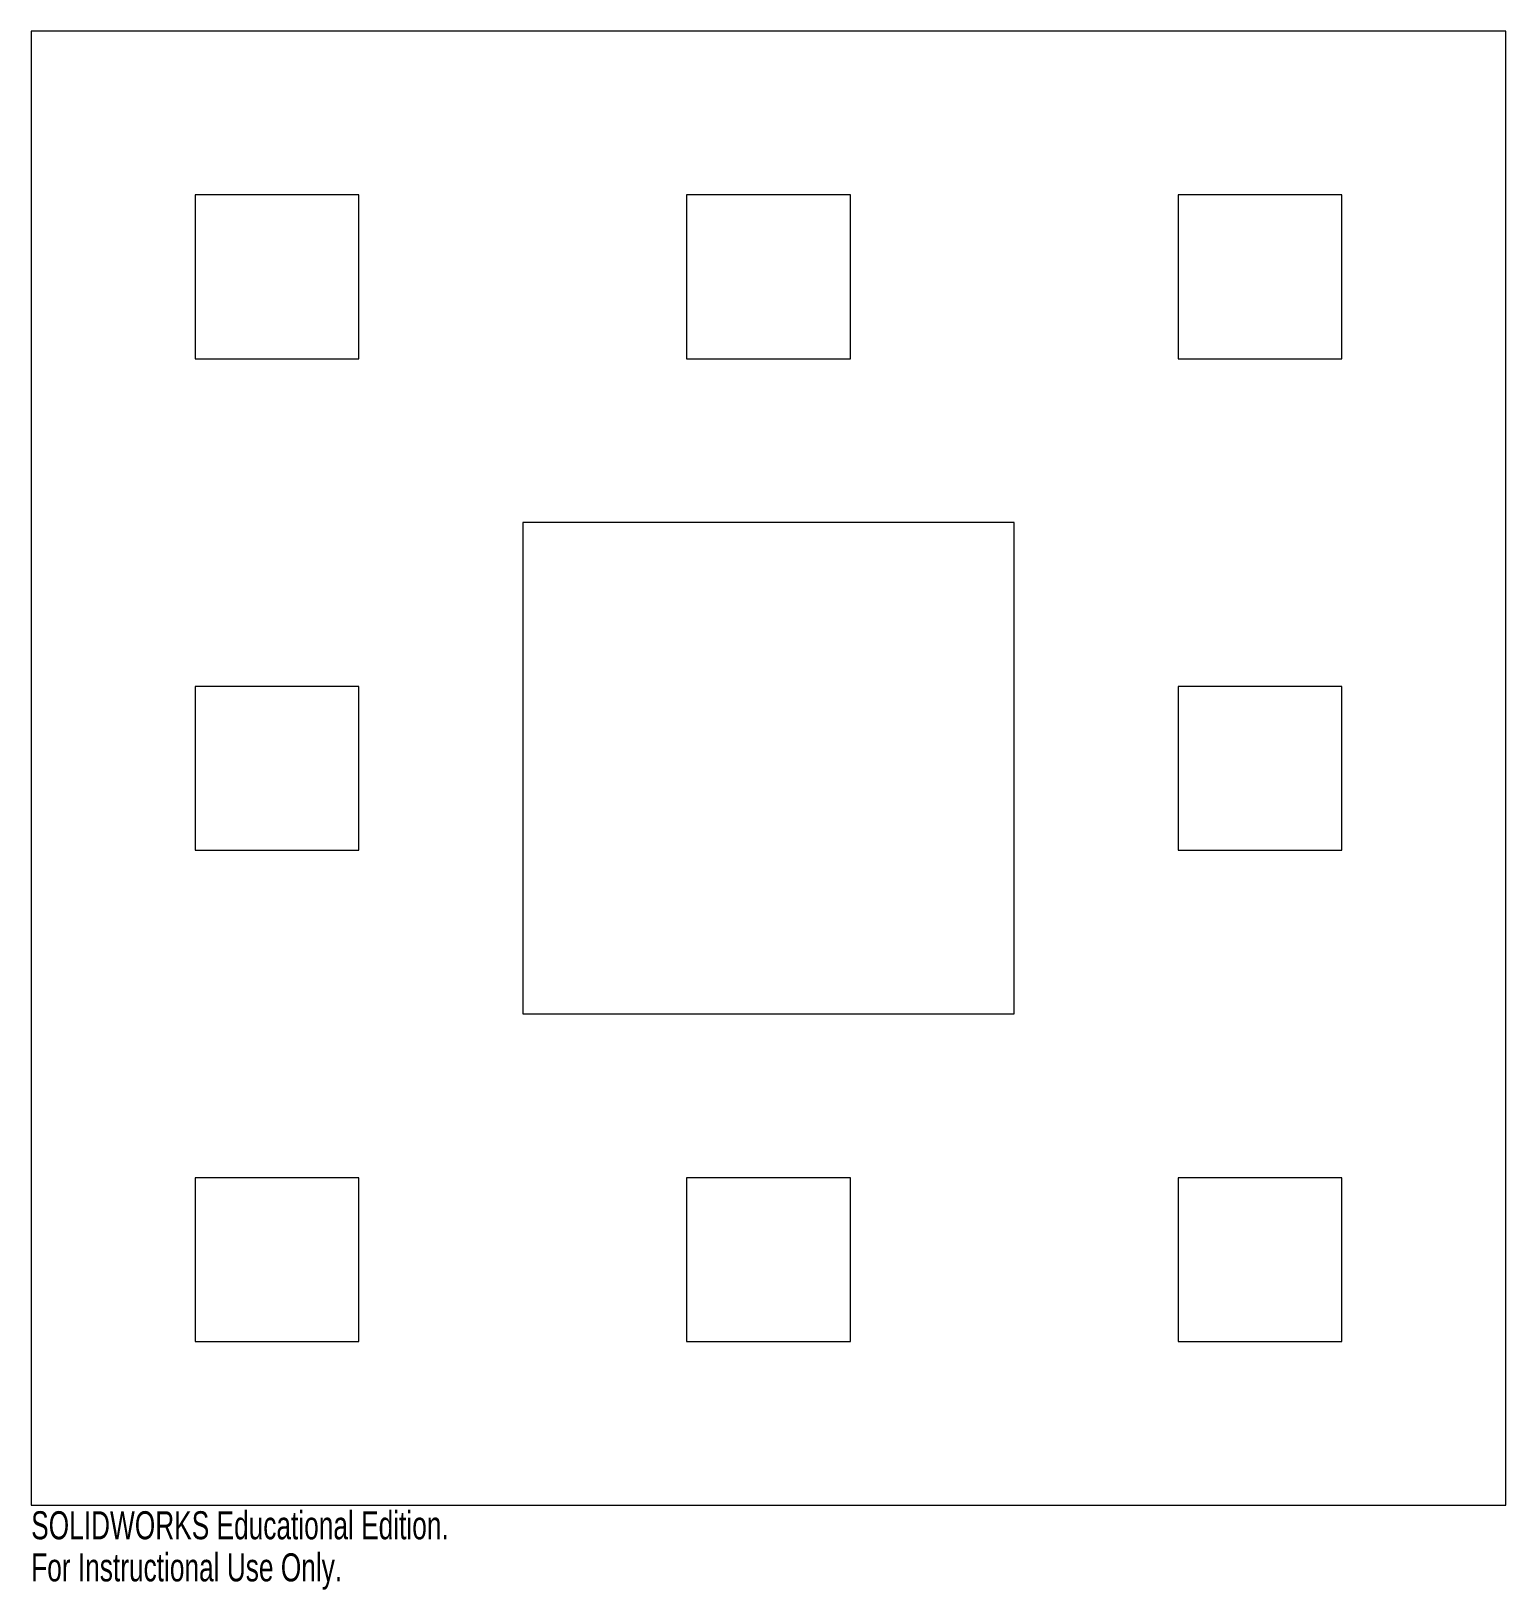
# Model space of a CAD drawing. Header units: millimetres. Extents: x -127 to 127, y -142 to 127.
import ezdxf

# ---------------------------------------------------------------- set-up
doc = ezdxf.new("R2010")
doc.units = ezdxf.units.MM
doc.styles.add('SLDTEXTSTYLE0', font='TXT', dxfattribs={"width": 0.7})

msp = doc.modelspace()

# ---------------------------------------------------------------- linework, layer by layer
at = {"color": 7, "linetype": 'Continuous', "lineweight": 15}
for p, q in [((-127, 127), (-127, -127)), ((127, 127), (-127, 127)), ((127, -127), (127, 127)), ((-70.56, 98.78), (-98.78, 98.78)), ((-98.78, 98.78), (-98.78, 70.56)), ((-70.56, 70.56), (-70.56, 98.78)), ((14.11, 98.78), (-14.11, 98.78)), ((-14.11, 98.78), (-14.11, 70.56)), ((14.11, 70.56), (14.11, 98.78)), ((98.78, 98.78), (70.56, 98.78)), ((70.56, 98.78), (70.56, 70.56)), ((98.78, 70.56), (98.78, 98.78)), ((-98.78, 70.56), (-70.56, 70.56)), ((-14.11, 70.56), (14.11, 70.56)), ((70.56, 70.56), (98.78, 70.56)), ((42.33, 42.33), (-42.33, 42.33)), ((-42.33, 42.33), (-42.33, -42.33)), ((42.33, -42.33), (42.33, 42.33)), ((-70.56, 14.11), (-98.78, 14.11)), ((-98.78, 14.11), (-98.78, -14.11)), ((-70.56, -14.11), (-70.56, 14.11)), ((98.78, 14.11), (70.56, 14.11)), ((70.56, 14.11), (70.56, -14.11)), ((98.78, -14.11), (98.78, 14.11)), ((-98.78, -14.11), (-70.56, -14.11)), ((70.56, -14.11), (98.78, -14.11)), ((-42.33, -42.33), (42.33, -42.33)), ((-70.56, -70.56), (-98.78, -70.56)), ((-98.78, -70.56), (-98.78, -98.78)), ((-70.56, -98.78), (-70.56, -70.56)), ((14.11, -70.56), (-14.11, -70.56)), ((-14.11, -70.56), (-14.11, -98.78)), ((14.11, -98.78), (14.11, -70.56)), ((98.78, -70.56), (70.56, -70.56)), ((70.56, -70.56), (70.56, -98.78)), ((98.78, -98.78), (98.78, -70.56)), ((-98.78, -98.78), (-70.56, -98.78)), ((-14.11, -98.78), (14.11, -98.78)), ((70.56, -98.78), (98.78, -98.78)), ((-127, -127), (127, -127))]:
    msp.add_line(p, q, dxfattribs=at)

# ---------------------------------------------------------------- texts
at = {"color": 7, "linetype": 'Continuous', "char_height": 4.8336, "attachment_point": 1, "style": 'SLDTEXTSTYLE0'}
for s, insert in [('SOLIDWORKS Educational Edition.', (-127, -128.02)), ('For Instructional Use Only.', (-127, -135.27))]:
    msp.add_mtext(s, dxfattribs=dict(at, insert=insert))

doc.saveas('drawing.dxf')
